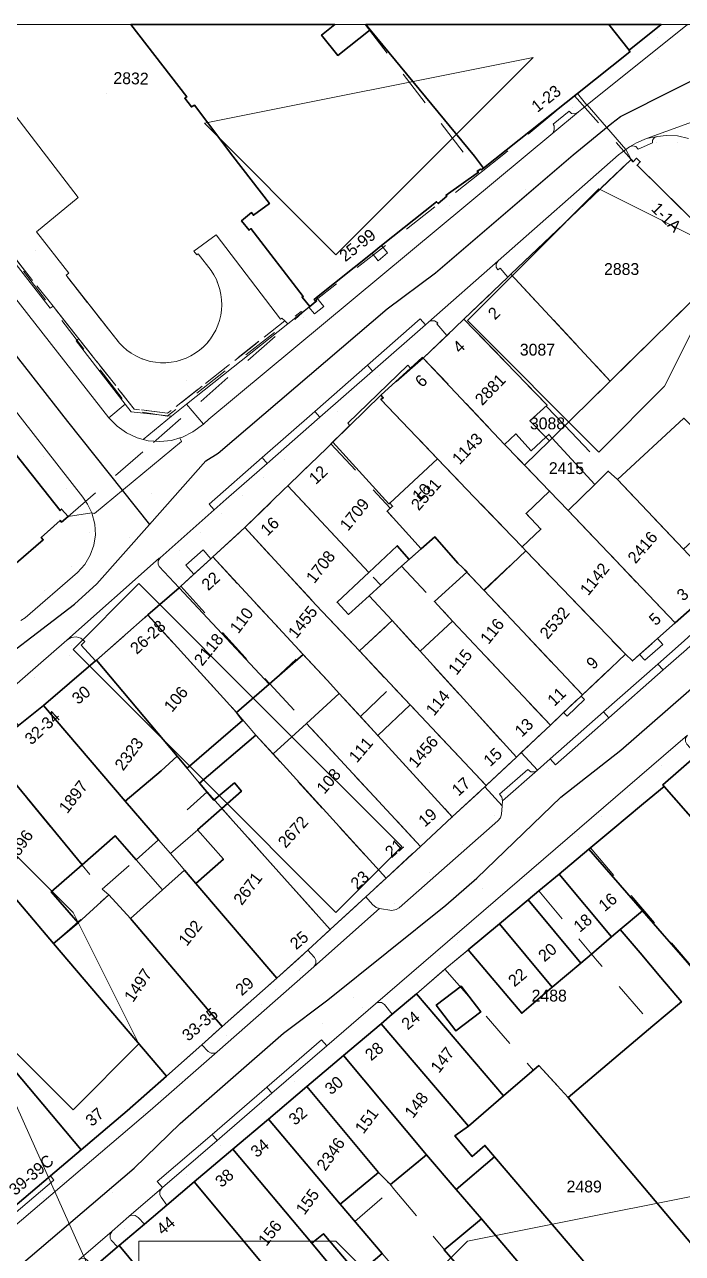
# Model space of a CAD drawing. Header units: metres. Extents: x 0 to 105485, y 0 to 425721.
# Drawn here: x 105128.8 to 105178.9, y 425616.6 to 425710 of the extents above; entities that cross this region are included whole.
import ezdxf
from ezdxf.enums import TextEntityAlignment as Align

# ---------------------------------------------------------------- set-up
doc = ezdxf.new("R2010")
doc.units = ezdxf.units.M
doc.header["$MEASUREMENT"] = 0
doc.linetypes.add('IE-TERREINAFSCHEIDING_KUNSTMATIG-SO', pattern=[11, 4, -1, 4, -2])
doc.linetypes.add('KG-PERCEEL-SO', pattern=[19, 5.5, -4, 5.5, -4])
for name, color, linetype, lineweight in [('B-XX-GR-BOOM-G', 90, 'Continuous', 13), ('B-XX-GR-STRUIK-G', 90, 'Continuous', 13), ('B-XX-IE-MEUBILAIR-G', 7, 'Continuous', 18), ('B-XX-IE-TERREINAFSCHEIDING_KUNSTMATIG_HEKWERK-G', 20, 'IE-TERREINAFSCHEIDING_KUNSTMATIG-SO', 18), ('B-XX-IE-TERREINAFSCHEIDING_KUNSTMATIG_MUUR-G', 90, 'IE-TERREINAFSCHEIDING_KUNSTMATIG-SO', 18), ('B-XX-KG-GRENS_PERCEEL-G', 150, 'KG-PERCEEL-SO', 18), ('B-XX-KG-GRENS_PERCEEL-T', 150, 'KG-PERCEEL-SO', 18), ('B-XX-OG-BEBOUWING-G', 7, 'Continuous', 35), ('B-XX-OG-BEBOUWING_HUISNUMMER-T', 7, 'Continuous', 18), ('B-XX-OG-GRENS-G', 7, 'Continuous', 18), ('B-XX-OG-TERREIN_ERF-G', 7, 'Continuous', 18), ('B-XX-VH-GESLOTENVERHARDING_BETON-G', 10, 'Continuous', 18), ('B-XX-VH-OPENVERHARDING-G', 90, 'Continuous', 18), ('B-XX-VW-MARKERING-G', 7, 'Continuous', 18)]:
    doc.layers.add(name, color=color, linetype=linetype, lineweight=lineweight)
doc.layers.add('GIS-WEGVAKKEN', color=2, linetype='Continuous')

msp = doc.modelspace()

# ---------------------------------------------------------------- linework, layer by layer
at = {"layer": 'B-XX-GR-BOOM-G', "color": 0, "true_color": 0x604a38}
for points in [[(105129.633, 425692.798, 3.453), (105129.633, 425692.798, 6.253)], [(105141.168, 425682.92, 3.609), (105141.168, 425682.92, 6.409)]]:
    msp.add_polyline3d(points, dxfattribs=at)
at = {"layer": 'B-XX-GR-STRUIK-G', "ltscale": 0.5}
for points in [[(105155.976, 425693.197), (105155.249, 425692.617), (105155.705, 425692.046), (105156.424, 425692.636)], [(105151.031, 425689.25), (105150.847, 425689.103), (105150.966, 425688.954), (105150.513, 425688.575), (105150.449, 425688.524), (105150.865, 425687.998), (105151.576, 425688.567)], [(105158.173, 425683.878), (105157.958, 425684.113), (105153.391, 425679.703), (105153.565, 425679.524), (105155.923, 425681.814)], [(105176.962, 425663.316), (105175.602, 425662.109), (105175.983, 425661.679), (105177.356, 425662.872)], [(105171.148, 425658.949), (105169.821, 425657.697), (105170.092, 425657.41), (105171.402, 425658.68)], [(105130.792, 425622.483), (105126.697, 425619.018), (105126.981, 425618.696), (105131.029, 425622.154)]]:
    msp.add_lwpolyline(points, close=True, dxfattribs=at)
at = {"layer": 'B-XX-IE-MEUBILAIR-G', "color": 0, "true_color": 0x604a38}
for points in [[(105176.923, 425709.034, 2.921), (105176.923, 425709.034, 4.421)], [(105177.042, 425707.413, 2.947), (105177.042, 425707.413, 4.447)], [(105135.052, 425704.726, 3.275), (105135.052, 425704.726, 4.775)], [(105170.529, 425703.673, 3.072), (105170.529, 425703.673, 4.572)], [(105168.104, 425701.008, 3.121), (105168.104, 425701.008, 4.621)], [(105176.847, 425701.009, 3.092), (105176.847, 425701.009, 6.092)], [(105178.494, 425701.05, 3.061), (105178.494, 425701.05, 6.061)], [(105172.053, 425698.415, 3.149), (105172.053, 425698.415, 4.649)], [(105166.903, 425697.474, 3.175), (105166.903, 425697.474, 4.675)], [(105161.159, 425696.214, 3.193), (105161.159, 425696.214, 4.693)], [(105170.524, 425695.937, 3.169), (105170.524, 425695.937, 4.669)], [(105154.772, 425689.933, 3.25), (105154.772, 425689.933, 4.75)], [(105130.107, 425689.24, 3.359), (105130.107, 425689.24, 4.859)], [(105150.007, 425687.701, 3.317), (105150.007, 425687.701, 4.817)], [(105158.472, 425686.471, 3.274), (105158.472, 425686.471, 4.774)], [(105158.052, 425685.285, 3.277), (105158.052, 425685.285, 6.277)], [(105155.812, 425683.328, 3.286), (105155.812, 425683.328, 6.286)], [(105152.646, 425680.566, 3.401), (105152.646, 425680.566, 6.401)], [(105142.839, 425680.006, 3.42), (105142.839, 425680.006, 4.92)], [(105130.245, 425677.149, 3.475), (105130.245, 425677.149, 6.475)], [(105148.569, 425676.96, 3.429), (105148.569, 425676.96, 6.429)], [(105146.967, 425675.555, 3.436), (105146.967, 425675.555, 6.436)], [(105132.013, 425674.714, 3.538), (105132.013, 425674.714, 6.538)], [(105138.459, 425674.323, 3.537), (105138.459, 425674.323, 5.037)], [(105144.16, 425673.906, 3.47), (105144.16, 425673.906, 4.97)], [(105145.391, 425674.202, 3.464), (105145.391, 425674.202, 6.464)], [(105132.802, 425672.79, 3.543), (105132.802, 425672.79, 5.043)], [(105143.797, 425672.797, 3.489), (105143.797, 425672.797, 6.489)], [(105133.78, 425671.392, 3.538), (105133.78, 425671.392, 6.538)], [(105136.794, 425670.987, 3.55), (105136.794, 425670.987, 5.05)], [(105142.188, 425671.387, 3.516), (105142.188, 425671.387, 6.516)], [(105140.585, 425669.995, 3.521), (105140.585, 425669.995, 6.521)], [(105132.406, 425668.767, 3.56), (105132.406, 425668.767, 6.56)], [(105131.611, 425667.293, 3.569), (105131.611, 425667.293, 5.069)], [(105130.357, 425666.982, 3.58), (105130.357, 425666.982, 6.58)], [(105137.907, 425664.966, 3.63), (105137.907, 425664.966, 5.13)], [(105132.417, 425662.787, 3.622), (105132.417, 425662.787, 6.622)], [(105132.213, 425662.058, 3.627), (105132.213, 425662.058, 5.127)], [(105175.68, 425660.812, 3.5), (105175.68, 425660.812, 6.5)], [(105129.567, 425660.348, 3.614), (105129.567, 425660.348, 6.614)], [(105171.411, 425656.474, 3.551), (105171.411, 425656.474, 5.051)], [(105168.685, 425653.473, 3.531), (105168.685, 425653.473, 6.531)], [(105175.841, 425653.082, 3.435), (105175.841, 425653.082, 4.935)], [(105177.242, 425653.691, 3.435), (105177.242, 425653.691, 6.435)], [(105174.816, 425651.612, 3.461), (105174.816, 425651.612, 6.461)], [(105164.592, 425649.86, 3.577), (105164.592, 425649.86, 6.577)], [(105172.723, 425649.813, 3.433), (105172.723, 425649.813, 6.433)], [(105162.127, 425647.693, 3.567), (105162.127, 425647.693, 6.567)], [(105170.976, 425648.278, 3.454), (105170.976, 425648.278, 6.454)], [(105161.208, 425646.278, 3.539), (105161.208, 425646.278, 5.039)], [(105159.639, 425645.517, 3.548), (105159.639, 425645.517, 6.548)], [(105163.648, 425644.303, 3.49), (105163.648, 425644.303, 4.99)], [(105156.942, 425643.159, 3.519), (105156.942, 425643.159, 6.519)], [(105161.767, 425640.376, 3.482), (105161.767, 425640.376, 6.482)], [(105160.373, 425639.193, 3.425), (105160.373, 425639.193, 6.425)], [(105149.757, 425638.055, 3.434), (105149.757, 425638.055, 6.434)], [(105147.884, 425636.635, 3.476), (105147.884, 425636.635, 4.976)], [(105146.814, 425635.49, 3.38), (105146.814, 425635.49, 6.38)], [(105147.709, 425635.636, 3.395), (105147.709, 425635.636, 4.895)], [(105153.798, 425636.032, 3.384), (105153.798, 425636.032, 6.384)], [(105154.493, 425635.277, 3.406), (105154.493, 425635.277, 6.406)], [(105151.504, 425634.057, 3.358), (105151.504, 425634.057, 6.358)], [(105144.179, 425633.132, 3.364), (105144.179, 425633.132, 6.364)], [(105151.231, 425631.879, 3.384), (105151.231, 425631.879, 4.884)], [(105140.634, 425629.616, 3.327), (105140.634, 425629.616, 6.327)], [(105149.337, 425629.612, 3.314), (105149.337, 425629.612, 6.314)], [(105139.214, 425628.44, 3.312), (105139.214, 425628.44, 6.312)], [(105137.83, 425627.177, 3.297), (105137.83, 425627.177, 6.297)], [(105138.371, 425627.434, 3.301), (105138.371, 425627.434, 4.801)], [(105146.87, 425627.502, 3.305), (105146.87, 425627.502, 6.305)], [(105136.24, 425625.815, 3.306), (105136.24, 425625.815, 6.306)], [(105134.856, 425624.663, 3.302), (105134.856, 425624.663, 6.302)], [(105143.683, 425624.795, 3.291), (105143.683, 425624.795, 6.291)], [(105133.291, 425623.296, 3.3), (105133.291, 425623.296, 6.3)], [(105141.165, 425622.611, 3.268), (105141.165, 425622.611, 6.268)], [(105131.695, 425621.94, 3.306), (105131.695, 425621.94, 6.306)], [(105140.042, 425622.206, 3.31), (105140.042, 425622.206, 4.81)], [(105130.223, 425620.719, 3.339), (105130.223, 425620.719, 6.339)], [(105135.479, 425621.185, 3.274), (105135.479, 425621.185, 4.774)], [(105136.444, 425618.506, 3.271), (105136.444, 425618.506, 6.271)], [(105135.76, 425617.165, 3.348), (105135.76, 425617.165, 4.848)]]:
    msp.add_polyline3d(points, dxfattribs=at)
at = {"layer": 'B-XX-IE-TERREINAFSCHEIDING_KUNSTMATIG_HEKWERK-G', "ltscale": 0.5, "flags": 128}
for points in [[(105130.979, 425688.581), (105121.947, 425700), (105118.194, 425705.026)], [(105132.934, 425686.109), (105130.979, 425688.581)], [(105148.607, 425687.466), (105139.692, 425680.445), (105137.159, 425680.768), (105132.934, 425686.109)]]:
    msp.add_lwpolyline(points, dxfattribs=at)
at = {"layer": 'B-XX-IE-TERREINAFSCHEIDING_KUNSTMATIG_HEKWERK-G', "color": 0, "ltscale": 0.5, "true_color": 0x8c7868}
for points in [[(105130.979, 425688.581, 3.375), (105129.173, 425690.865, 3.292), (105127.366, 425693.149, 3.354), (105125.56, 425695.432, 3.371), (105123.753, 425697.716, 3.315), (105121.947, 425700, 3.276), (105120.696, 425701.675, 3.271), (105119.445, 425703.351, 3.311), (105118.194, 425705.026, 3.25)], [(105132.934, 425686.109, 3.451), (105131.957, 425687.345, 3.431), (105130.979, 425688.581, 3.375)], [(105148.607, 425687.466, 3.387), (105146.378, 425685.711, 3.398), (105144.149, 425683.955, 3.444), (105141.921, 425682.2, 3.537), (105139.692, 425680.445, 3.546), (105137.159, 425680.768, 3.541), (105135.751, 425682.548, 3.514), (105134.342, 425684.329, 3.485), (105132.934, 425686.109, 3.451)]]:
    msp.add_polyline3d(points, dxfattribs=at)
at = {"layer": 'B-XX-IE-TERREINAFSCHEIDING_KUNSTMATIG_MUUR-G', "ltscale": 0.5, "flags": 128}
msp.add_lwpolyline([(105142.009, 425692.57), (105143.005, 425691.297), (105143.218, 425690.963), (105143.401, 425690.611), (105143.551, 425690.244), (105143.668, 425689.865), (105143.751, 425689.477), (105143.8, 425689.083), (105143.813, 425688.687), (105143.79, 425688.291), (105143.733, 425687.899), (105143.641, 425687.513), (105143.514, 425687.137), (105143.355, 425686.774), (105143.165, 425686.426), (105142.944, 425686.097), (105142.694, 425685.789), (105142.419, 425685.504), (105142.119, 425685.244), (105141.797, 425685.013), (105141.456, 425684.811), (105141.098, 425684.64), (105140.726, 425684.502), (105140.344, 425684.397), (105139.953, 425684.327), (105139.558, 425684.292), (105139.162, 425684.292), (105138.767, 425684.327), (105138.377, 425684.397), (105137.994, 425684.502), (105137.622, 425684.64), (105137.265, 425684.811), (105136.923, 425685.013), (105136.602, 425685.245), (105136.302, 425685.504), (105136.026, 425685.789), (105131.968, 425690.937)], dxfattribs=at)
at = {"layer": 'B-XX-IE-TERREINAFSCHEIDING_KUNSTMATIG_MUUR-G', "color": 0, "ltscale": 0.5, "true_color": 0x8c7868}
msp.add_polyline3d([(105142.009, 425692.57, 3.32), (105143.005, 425691.297, 3.568), (105143.218, 425690.963, 3.569), (105143.401, 425690.611, 3.569), (105143.551, 425690.244, 3.569), (105143.668, 425689.865, 3.568), (105143.751, 425689.477, 3.569), (105143.8, 425689.083, 3.569), (105143.813, 425688.687, 3.584), (105143.79, 425688.291, 3.567), (105143.733, 425687.899, 3.56), (105143.641, 425687.513, 3.562), (105143.514, 425687.137, 3.555), (105143.355, 425686.774, 3.531), (105143.165, 425686.426, 3.564), (105142.944, 425686.097, 3.535), (105142.694, 425685.789, 3.562), (105142.419, 425685.504, 3.558), (105142.119, 425685.244, 3.569), (105141.797, 425685.013, 3.58), (105141.456, 425684.811, 3.615), (105141.098, 425684.64, 3.621), (105140.726, 425684.502, 3.566), (105140.344, 425684.397, 3.6), (105139.953, 425684.327, 3.633), (105139.558, 425684.292, 3.611), (105139.162, 425684.292, 3.598), (105138.767, 425684.327, 3.574), (105138.377, 425684.397, 3.56), (105137.994, 425684.502, 3.588), (105137.622, 425684.64, 3.588), (105137.265, 425684.811, 3.599), (105136.923, 425685.013, 3.537), (105136.602, 425685.245, 3.546), (105136.302, 425685.504, 3.502), (105136.026, 425685.789, 3.502), (105134.673, 425687.505, 3.501), (105133.321, 425689.221, 3.539), (105131.968, 425690.937, 3.471)], dxfattribs=at)
at = {"layer": 'B-XX-KG-GRENS_PERCEEL-G', "ltscale": 0.5, "flags": 128}
for points in [[(105114.158, 425710), (105136.951, 425680.656), (105139.665, 425680.227), (105149.853, 425688.187), (105149.941, 425688.078)], [(105154.718, 425710), (105163.43, 425698.668)], [(105173.257, 425710), (105174.804, 425708.044)], [(105174.804, 425708.044), (105177.239, 425710)], [(105170.649, 425704.574), (105174.864, 425707.926), (105174.804, 425708.044)], [(105163.43, 425698.668), (105165.271, 425700.158), (105170.649, 425704.574)], [(105170.649, 425704.574), (105174.956, 425699.748)], [(105174.956, 425699.748), (105175.105, 425699.57), (105175.373, 425699.838), (105175.641, 425699.571), (105175.403, 425699.302), (105182.206, 425692.612), (105182.444, 425692.791), (105182.683, 425692.553), (105182.461, 425692.328), (105182.707, 425692.085)], [(105165.812, 425691.021), (105174.956, 425699.748)], [(105150.513, 425688.575), (105151.047, 425689), (105150.985, 425689.079), (105160.192, 425696.267), (105160.253, 425696.188), (105163.43, 425698.668)], [(105182.707, 425692.085), (105173.362, 425682.902)], [(105162.238, 425687.611), (105165.812, 425691.021)], [(105165.812, 425691.021), (105173.362, 425682.902)], [(105149.941, 425688.078), (105150.513, 425688.575)], [(105138.627, 425678.239), (105149.941, 425688.078)], [(105159.135, 425684.649), (105162.238, 425687.611)], [(105168.561, 425681.062), (105162.238, 425687.611)], [(105159.135, 425684.649), (105155.923, 425681.814)], [(105159.135, 425684.649), (105166.523, 425676.826), (105166.843, 425676.496)], [(105132.14, 425672.598), (105131.632, 425673.163), (105131.513, 425673.044), (105124.229, 425682.265), (105124.408, 425682.444), (105124.246, 425682.614)], [(105173.362, 425682.902), (105169.91, 425679.51)], [(105152.12, 425678.134), (105155.923, 425681.814)], [(105155.923, 425681.814), (105156.102, 425681.635), (105155.924, 425681.486), (105160.221, 425676.995)], [(105168.733, 425678.353), (105167.258, 425679.864), (105168.48, 425680.987)], [(105168.48, 425680.987), (105168.495, 425681.001), (105168.561, 425681.062)], [(105168.48, 425680.987), (105169.91, 425679.51)], [(105169.91, 425679.51), (105168.733, 425678.353)], [(105169.91, 425679.51), (105173.21, 425676.035)], [(105168.733, 425678.353), (105166.843, 425676.496)], [(105132.14, 425672.598), (105138.627, 425678.239)], [(105148.84, 425674.936), (105152.12, 425678.134)], [(105152.12, 425678.134), (105156.634, 425673.229), (105156.385, 425672.997), (105158.981, 425670.14)], [(105160.221, 425676.995), (105166.659, 425670.284)], [(105166.843, 425676.496), (105168.746, 425674.529)], [(105170.176, 425673.051), (105173.21, 425676.035)], [(105173.21, 425676.035), (105173.925, 425675.411), (105178.939, 425670.117)], [(105145.561, 425671.753), (105148.018, 425674.135), (105148.84, 425674.936)], [(105148.84, 425674.936), (105155.91, 425667.373)], [(105168.746, 425674.529), (105166.96, 425672.834), (105168.092, 425671.644), (105166.659, 425670.284)], [(105168.746, 425674.529), (105170.176, 425673.051)], [(105170.176, 425673.051), (105178.301, 425664.504)], [(105122.473, 425664.241), (105126.161, 425667.435), (105126.251, 425667.316), (105126.816, 425667.793), (105126.667, 425667.972), (105128.035, 425669.195), (105128.184, 425669.047), (105130.236, 425670.837), (105130.087, 425671.016), (105131.515, 425672.299), (105131.634, 425672.18), (105132.14, 425672.598)], [(105143.128, 425669.53), (105145.561, 425671.753)], [(105145.561, 425671.753), (105151.006, 425665.869), (105154.279, 425662.377)], [(105158.981, 425670.14), (105160.014, 425671.051), (105161.783, 425669.045), (105163.753, 425666.993)], [(105157.495, 425668.829), (105158.981, 425670.14)], [(105163.753, 425666.993), (105166.932, 425669.999)], [(105166.659, 425670.284), (105166.932, 425669.999)], [(105166.932, 425669.999), (105174.514, 425662.127)], [(105140.698, 425667.309), (105143.128, 425669.53)], [(105143.128, 425669.53), (105149.929, 425662.191)], [(105155.91, 425667.373), (105157.495, 425668.829)], [(105157.495, 425668.829), (105161.374, 425664.636), (105168.81, 425656.742)], [(105138.2, 425665.11), (105140.341, 425666.983), (105140.698, 425667.309)], [(105140.698, 425667.309), (105145.592, 425661.868), (105147.464, 425659.89)], [(105155.026, 425666.561), (105155.91, 425667.373)], [(105178.301, 425664.504), (105181.52, 425667.359)], [(105155.026, 425666.561), (105156.765, 425664.682)], [(105163.753, 425666.993), (105171.243, 425659.039)], [(105134.286, 425661.686), (105138.2, 425665.11)], [(105138.2, 425665.11), (105144.944, 425657.697)], [(105154.279, 425662.377), (105156.765, 425664.682)], [(105156.765, 425664.682), (105166.231, 425654.309)], [(105174.514, 425662.127), (105175.051, 425661.621), (105178.301, 425664.504)], [(105130.257, 425658.233), (105134.286, 425661.686)], [(105134.286, 425661.686), (105140.452, 425654.323), (105142.123, 425652.331)], [(105147.464, 425659.89), (105149.929, 425662.191)], [(105149.929, 425662.191), (105154.36, 425657.399)], [(105154.279, 425662.377), (105156.777, 425659.718)], [(105171.243, 425659.039), (105174.514, 425662.127)], [(105144.944, 425657.697), (105147.464, 425659.89)], [(105147.464, 425659.89), (105158.923, 425647.521)], [(105154.36, 425657.399), (105156.777, 425659.718)], [(105156.777, 425659.718), (105163.934, 425652.141)], [(105168.81, 425656.742), (105171.243, 425659.039)], [(105125.997, 425654.831), (105130.257, 425658.233)], [(105130.257, 425658.233), (105139.008, 425648.025)], [(105144.944, 425657.697), (105146.406, 425655.972)], [(105154.36, 425657.399), (105161.348, 425649.757)], [(105142.123, 425652.331), (105146.406, 425655.972)], [(105146.406, 425655.972), (105156.307, 425645.109)], [(105166.231, 425654.309), (105168.81, 425656.742)], [(105181.047, 425655.428), (105177.354, 425652.198), (105177.447, 425652.063)], [(105125.997, 425654.831), (105134.709, 425644.264)], [(105163.934, 425652.141), (105163.987, 425652.19), (105166.231, 425654.309)], [(105142.123, 425652.331), (105142.695, 425651.658)], [(105161.348, 425649.757), (105163.934, 425652.141)], [(105121.547, 425651.279), (105131.025, 425640.134)], [(105139.913, 425646.977), (105142.049, 425648.85), (105140.995, 425650.113), (105142.695, 425651.658)], [(105142.695, 425651.658), (105152.066, 425641.2)], [(105171.855, 425647.403), (105177.447, 425652.063)], [(105177.447, 425652.063), (105186.432, 425641.851)], [(105158.923, 425647.521), (105161.348, 425649.757)], [(105134.709, 425644.264), (105139.008, 425648.025)], [(105139.008, 425648.025), (105139.913, 425646.977)], [(105156.307, 425645.109), (105158.923, 425647.521)], [(105139.913, 425646.977), (105147.998, 425637.508)], [(105167.937, 425644.137), (105171.855, 425647.403)], [(105171.855, 425647.403), (105182.319, 425635.176), (105184.363, 425632.811), (105194.102, 425621.624)], [(105152.066, 425641.2), (105156.307, 425645.109)], [(105131.025, 425640.134), (105135.228, 425643.829)], [(105134.709, 425644.264), (105135.228, 425643.829)], [(105135.228, 425643.829), (105136.869, 425642.045), (105143.844, 425633.823)], [(105160.794, 425638.184), (105167.937, 425644.137)], [(105167.937, 425644.137), (105172.372, 425638.816), (105176.612, 425633.878), (105170.165, 425628.435)], [(105147.998, 425637.508), (105149.712, 425639.029), (105152.066, 425641.2)], [(105131.025, 425640.134), (105139.599, 425630.057)], [(105158.636, 425636.32), (105160.794, 425638.184)], [(105160.794, 425638.184), (105165.213, 425633.129), (105167.517, 425630.493)], [(105143.844, 425633.823), (105147.998, 425637.508)], [(105155.94, 425634.039), (105158.636, 425636.32)], [(105158.636, 425636.32), (105165.251, 425628.543)], [(105139.599, 425630.057), (105143.844, 425633.823)], [(105153.086, 425631.625), (105155.94, 425634.039)], [(105155.94, 425634.039), (105162.572, 425626.259)], [(105150.296, 425629.264), (105153.086, 425631.625)], [(105153.086, 425631.625), (105159.392, 425624.058)], [(105167.517, 425630.493), (105167.942, 425630.858), (105170.165, 425628.435)], [(105126.586, 425618.921), (105136.626, 425627.419), (105139.599, 425630.057)], [(105147.369, 425626.789), (105150.296, 425629.264)], [(105150.296, 425629.264), (105155.741, 425622.717), (105156.642, 425621.802)], [(105162.572, 425626.259), (105165.251, 425628.543)], [(105170.165, 425628.435), (105183.387, 425612.727)], [(105144.651, 425624.489), (105147.369, 425626.789)], [(105147.369, 425626.789), (105153.943, 425618.989)], [(105164.563, 425623.924), (105163.833, 425624.78), (105162.867, 425623.939), (105161.549, 425625.52), (105162.572, 425626.259)], [(105141.723, 425622.011), (105144.651, 425624.489)], [(105144.651, 425624.489), (105150.663, 425617.345), (105153.22, 425614.269)], [(105156.642, 425621.802), (105159.392, 425624.058)], [(105159.392, 425624.058), (105161.645, 425621.444)], [(105161.645, 425621.444), (105164.563, 425623.924)], [(105164.563, 425623.924), (105177.971, 425608.195)], [(105136.001, 425617.17), (105141.723, 425622.011)], [(105141.723, 425622.011), (105150.027, 425612.055)], [(105153.943, 425618.989), (105156.858, 425621.543)], [(105156.642, 425621.802), (105156.858, 425621.543)], [(105156.858, 425621.543), (105172.069, 425603.256)], [(105161.645, 425621.444), (105162.068, 425620.953)], [(105162.068, 425620.953), (105164.083, 425618.618)], [(105153.943, 425618.989), (105156.012, 425616.569)], [(105164.083, 425618.618), (105175.002, 425605.71)], [(105133.176, 425614.779), (105136.001, 425617.17)], [(105136.001, 425617.17), (105143.59, 425608.032)]]:
    msp.add_lwpolyline(points, dxfattribs=at)
at = {"layer": 'B-XX-OG-BEBOUWING-G', "ltscale": 0.5}
for points in [[(105136.907, 425710), (105141.145, 425704.517), (105140.997, 425704.397), (105141.507, 425703.746), (105141.744, 425703.867), (105144.645, 425700), (105147.439, 425696.394), (105146.219, 425695.499), (105146.07, 425695.707), (105145.326, 425695.08), (105145.893, 425694.366), (105146.012, 425694.486), (105150.012, 425689.339), (105149.923, 425689.28), (105150.513, 425688.575), (105150.966, 425688.954), (105150.847, 425689.103), (105151.031, 425689.25), (105155.249, 425692.617), (105155.976, 425693.197), (105160.157, 425696.535), (105160.277, 425696.387), (105160.931, 425696.954), (105160.871, 425697.043), (105163.341, 425698.775), (105163.251, 425698.864), (105163.489, 425699.014), (105163.549, 425698.954), (105163.715, 425699.086), (105163.028, 425700), (105155.095, 425709.609), (105152.639, 425707.659), (105151.409, 425709.198), (105152.407, 425710)], [(105154.775, 425710), (105155.095, 425709.609), (105163.028, 425700), (105163.715, 425699.086), (105170.884, 425704.77), (105174.864, 425707.926), (105174.804, 425708.044), (105173.251, 425710)], [(105173.251, 425710), (105174.804, 425708.044), (105177.239, 425710)], [(105170.342, 425695.344), (105165.812, 425691.021), (105173.362, 425682.902), (105182.707, 425692.085), (105182.461, 425692.328), (105182.683, 425692.553), (105182.444, 425692.791), (105182.206, 425692.612), (105175.403, 425699.302), (105175.641, 425699.571), (105175.373, 425699.838), (105175.105, 425699.57), (105174.956, 425699.748)], [(105182.707, 425692.085), (105173.362, 425682.902), (105168.95, 425678.566), (105172.187, 425675.028), (105173.21, 425676.035), (105173.925, 425675.411), (105178.951, 425680.066), (105183.039, 425676.022), (105187.471, 425679.962), (105191.458, 425683.645), (105186.145, 425688.836), (105186.055, 425688.776)], [(105165.812, 425691.021), (105165.571, 425690.791), (105162.239, 425687.61), (105168.561, 425681.062), (105167.258, 425679.864), (105168.467, 425678.625), (105168.701, 425678.839), (105168.95, 425678.566), (105173.362, 425682.902)], [(105162.239, 425687.61), (105160.942, 425686.373), (105159.135, 425684.649), (105165.313, 425678.077), (105166.184, 425678.878), (105167.351, 425677.603), (105168.467, 425678.625), (105167.258, 425679.864), (105168.561, 425681.062)], [(105160.221, 425676.995), (105163.015, 425674.081), (105166.657, 425670.282), (105168.092, 425671.644), (105166.96, 425672.833), (105168.745, 425674.529), (105166.377, 425676.977), (105165.313, 425678.077), (105159.135, 425684.649), (105159.046, 425684.678), (105158.173, 425683.878), (105155.923, 425681.814), (105156.102, 425681.635), (105155.924, 425681.486)], [(105124.246, 425682.614), (105118.25, 425677.876), (105122.579, 425672.194), (105118.593, 425669.119), (105122.473, 425664.241), (105123.263, 425664.925), (105125.679, 425667.017), (105126.161, 425667.435), (105126.251, 425667.316), (105126.816, 425667.793), (105126.667, 425667.972), (105128.035, 425669.195), (105128.184, 425669.047), (105130.236, 425670.837), (105130.087, 425671.016), (105131.515, 425672.299), (105131.634, 425672.18), (105132.14, 425672.598), (105131.632, 425673.163), (105131.513, 425673.044), (105124.229, 425682.265), (105124.408, 425682.444)], [(105152.266, 425678.263), (105151.795, 425677.805), (105149.854, 425675.921), (105148.84, 425674.936), (105155, 425668.347), (105157.164, 425670.378), (105158.077, 425669.343), (105158.981, 425670.14), (105156.385, 425672.997), (105156.802, 425673.385), (105156.588, 425673.615), (105156.533, 425673.564)], [(105163.015, 425674.081), (105160.221, 425676.995), (105156.588, 425673.615), (105156.802, 425673.385), (105156.385, 425672.997), (105158.981, 425670.14), (105160.016, 425671.047), (105161.783, 425669.045), (105162.47, 425668.391), (105162.45, 425668.374), (105163.753, 425666.993), (105163.782, 425666.962), (105166.932, 425669.999), (105166.657, 425670.282)], [(105173.925, 425675.411), (105173.21, 425676.035), (105172.187, 425675.028), (105170.176, 425673.05), (105178.301, 425664.504), (105181.52, 425667.359), (105178.939, 425670.117)], [(105155, 425668.347), (105148.84, 425674.936), (105148.566, 425674.671), (105146.608, 425672.769), (105145.561, 425671.753), (105151.006, 425665.869), (105154.279, 425662.377), (105156.765, 425664.682), (105155.026, 425666.561), (105153.45, 425665.158), (105152.585, 425666.08), (105154.639, 425668.008)], [(105166.932, 425669.999), (105174.514, 425662.127), (105175.051, 425661.621), (105175.602, 425662.109), (105176.962, 425663.316), (105178.301, 425664.504), (105170.176, 425673.05), (105168.745, 425674.529), (105166.96, 425672.833), (105168.092, 425671.644), (105166.657, 425670.282)], [(105145.561, 425671.753), (105143.123, 425669.525), (105150, 425662.114), (105151.846, 425660.121), (105152.753, 425659.143), (105155.679, 425655.947), (105158.148, 425658.276), (105154.279, 425662.377), (105151.006, 425665.869)], [(105166.932, 425669.999), (105163.782, 425666.962), (105171.243, 425659.039), (105171.58, 425659.357), (105172.87, 425660.575), (105174.514, 425662.127)], [(105142.972, 425669.387), (105141.695, 425668.22), (105140.698, 425667.309), (105140.565, 425667.187), (105147.408, 425659.849), (105150, 425662.114), (105143.123, 425669.525)], [(105163.782, 425666.962), (105163.753, 425666.993), (105162.45, 425668.374), (105159.987, 425666.135), (105161.374, 425664.636), (105168.809, 425656.743), (105169.821, 425657.697), (105171.148, 425658.949), (105171.243, 425659.039)], [(105140.565, 425667.187), (105138.198, 425665.113), (105144.944, 425657.696), (105147.408, 425659.849)], [(105138.198, 425665.113), (105134.286, 425661.686), (105140.414, 425654.371), (105141.173, 425653.465), (105145.392, 425657.102), (105144.944, 425657.696)], [(105158.906, 425662.368), (105156.765, 425664.682), (105154.279, 425662.377), (105158.148, 425658.276), (105163.934, 425652.141), (105166.231, 425654.309)], [(105161.374, 425664.636), (105158.906, 425662.368), (105166.231, 425654.309), (105166.594, 425654.651), (105168.809, 425656.743)], [(105130.257, 425658.233), (105136.466, 425650.951), (105139.214, 425653.275), (105140.414, 425654.371), (105134.286, 425661.686), (105134.219, 425661.628)], [(105158.923, 425647.521), (105161.348, 425649.757), (105155.679, 425655.947), (105152.753, 425659.143), (105150.266, 425656.872)], [(105130.257, 425658.233), (105128.34, 425656.702), (105125.997, 425654.831), (105133.192, 425646.123), (105135.696, 425648.328), (105137.301, 425646.504), (105139.003, 425648.006), (105136.466, 425650.951)], [(105163.832, 425652.047), (105163.934, 425652.141), (105158.148, 425658.276), (105155.679, 425655.947), (105161.348, 425649.757)], [(105150.266, 425656.872), (105147.72, 425654.548), (105156.307, 425645.109), (105158.923, 425647.521)], [(105147.72, 425654.548), (105146.406, 425655.972), (105142.123, 425652.331), (105143.202, 425651.037), (105144.774, 425652.341), (105145.311, 425651.711), (105143.82, 425650.403), (105152.067, 425641.199), (105154.766, 425643.688), (105156.307, 425645.109)], [(105186.581, 425649.058), (105181.047, 425655.428), (105179.949, 425654.467), (105177.354, 425652.198), (105177.462, 425652.075), (105186.432, 425641.851), (105190.039, 425644.948)], [(105125.997, 425654.831), (105123.389, 425652.749), (105121.547, 425651.279), (105131.025, 425640.134), (105132.878, 425641.711), (105130.848, 425644.06), (105133.192, 425646.123)], [(105131.025, 425640.134), (105121.547, 425651.279), (105121.332, 425651.108), (105114.969, 425646.028), (105115.028, 425645.939), (105119.951, 425640.094), (105133.122, 425624.455), (105136.626, 425627.419), (105139.599, 425630.057)], [(105189.028, 425638.896), (105188.747, 425639.22), (105186.432, 425641.851), (105177.462, 425652.075), (105177.176, 425651.837), (105175.754, 425650.652), (105173.553, 425648.818), (105172.189, 425647.681), (105171.741, 425647.308), (105175.818, 425642.625), (105177.325, 425640.894), (105178.921, 425639.061), (105180.537, 425637.205), (105194.102, 425621.624), (105198.924, 425625.606), (105199.839, 425626.418)], [(105150.372, 425639.637), (105152.067, 425641.199), (105143.82, 425650.403), (105141.973, 425648.784), (105143.941, 425646.539), (105141.841, 425644.698), (105147.998, 425637.508)], [(105173.465, 425640.632), (105174.128, 425641.194), (105175.818, 425642.625), (105171.741, 425647.308), (105169.475, 425645.419)], [(105143.844, 425633.823), (105147.998, 425637.508), (105141.841, 425644.698), (105140.973, 425645.711), (105139.308, 425644.224), (105136.869, 425642.045)], [(105171.123, 425638.648), (105171.937, 425639.338), (105173.465, 425640.632), (105169.475, 425645.419), (105167.937, 425644.137), (105167.117, 425643.453)], [(105136.869, 425642.045), (105135.228, 425643.829), (105132.878, 425641.711), (105131.025, 425640.134), (105139.599, 425630.057), (105142.285, 425632.44), (105143.844, 425633.823)], [(105167.117, 425643.453), (105164.928, 425641.628), (105168.948, 425636.806), (105171.123, 425638.648)], [(105175.818, 425642.625), (105174.128, 425641.194), (105175.632, 425639.419), (105177.202, 425637.564), (105178.773, 425635.71), (105176.611, 425633.878), (105170.165, 425628.435), (105183.387, 425612.727), (105190.339, 425618.518), (105194.102, 425621.624), (105180.537, 425637.205), (105178.921, 425639.061), (105177.325, 425640.894)], [(105164.928, 425641.628), (105162.553, 425639.65), (105166.627, 425634.84), (105168.948, 425636.806)], [(105119.951, 425640.094), (105113.291, 425634.439), (105126.585, 425618.923), (105126.697, 425619.018), (105130.792, 425622.483), (105133.122, 425624.455)], [(105158.636, 425636.32), (105156.788, 425634.757), (105155.94, 425634.039), (105162.572, 425626.259), (105165.251, 425628.543)], [(105160.132, 425635.437), (105161.619, 425633.493), (105163.511, 425634.941), (105162.024, 425636.885)], [(105155.94, 425634.039), (105153.086, 425631.625), (105159.392, 425624.058), (105161.645, 425621.444), (105164.563, 425623.924), (105163.833, 425624.78), (105162.867, 425623.939), (105161.549, 425625.52), (105162.572, 425626.259)], [(105153.086, 425631.625), (105150.296, 425629.265), (105155.741, 425622.717), (105156.642, 425621.802), (105159.392, 425624.058)], [(105170.165, 425628.435), (105167.942, 425630.858), (105165.251, 425628.543), (105162.572, 425626.259), (105161.549, 425625.52), (105162.867, 425623.939), (105163.833, 425624.78), (105164.563, 425623.924), (105177.971, 425608.195), (105179.735, 425609.671), (105181.785, 425611.386), (105183.387, 425612.727)], [(105150.296, 425629.265), (105147.369, 425626.788), (105152.813, 425620.311), (105155.741, 425622.717)], [(105147.369, 425626.788), (105144.651, 425624.489), (105150.663, 425617.345), (105151.551, 425618.067), (105154.167, 425614.992), (105156.012, 425616.569), (105152.813, 425620.311)], [(105150.663, 425617.345), (105144.651, 425624.489), (105141.723, 425622.011), (105150.027, 425612.055), (105150.248, 425611.79), (105153.22, 425614.269)], [(105164.563, 425623.924), (105161.645, 425621.444), (105163.572, 425619.207), (105175.002, 425605.71), (105177.971, 425608.195)], [(105150.027, 425612.055), (105141.723, 425622.011), (105139.639, 425620.248), (105137.935, 425618.806), (105136.001, 425617.17), (105143.59, 425608.032), (105144.247, 425607.241)], [(105163.572, 425619.207), (105160.73, 425616.852), (105161.865, 425615.521), (105172.069, 425603.256), (105175.002, 425605.71)], [(105136.001, 425617.17), (105135.89, 425617.076), (105134.076, 425615.542), (105133.19, 425614.792), (105138.378, 425608.578), (105140.784, 425605.71), (105143.59, 425608.032)]]:
    msp.add_lwpolyline(points, close=True, dxfattribs=at)
at = {"layer": 'B-XX-OG-GRENS-G'}
msp.add_polyline3d([(105327.5, 425182.5, 1.298), (105092.5, 425707.5, 2.772), (105087.5, 425702.5, 2.597), (105082.5, 425697.5, 2.5), (105072.5, 425692.5, 2.467), (105067.5, 425687.5, 2.423), (105062.5, 425682.5, 2.338), (105057.5, 425677.5, 2.328), (105047.5, 425672.5, 2.318), (105042.5, 425667.5, 2.29), (105037.5, 425662.5, 2.122), (105032.5, 425657.5, 2.213)], dxfattribs=at)
for points in [[(105167.5, 425707.5, 3.096), (105162.5, 425702.5, 3.248), (105157.5, 425697.5, 3.316), (105152.5, 425692.5, 3.417), (105142.5, 425702.5, 3.535)], [(105172.5, 425697.5, 3.208), (105182.5, 425692.5, 3.099), (105177.5, 425682.5, 3.326), (105172.5, 425677.5, 3.337), (105162.5, 425687.5, 3.302), (105167.5, 425692.5, 3.308)], [(105137.5, 425667.5, 3.601), (105147.5, 425657.5, 3.792), (105157.5, 425647.5, 3.601), (105152.5, 425642.5, 3.518), (105142.5, 425652.5, 3.908), (105132.5, 425662.5, 3.707)], [(105122.5, 425652.5, 3.727), (105132.5, 425642.5, 4.152), (105137.5, 425632.5, 3.457), (105132.5, 425627.5, 3.348), (105122.5, 425637.5, 3.494), (105117.5, 425647.5, 3.769)], [(105187.5, 425622.5, 2.734), (105177.5, 425612.5, 2.759), (105172.5, 425607.5, 2.737), (105167.5, 425602.5, 2.79), (105162.5, 425597.5, 2.767), (105152.5, 425592.5, 3.039), (105142.5, 425602.5, 3.034), (105137.5, 425607.5, 3.425), (105137.5, 425617.5, 3.401), (105152.5, 425617.5, 2.727), (105157.5, 425612.5, 3.083), (105162.5, 425617.5, 2.919)]]:
    msp.add_polyline3d(points, close=True, dxfattribs=at)
at = {"layer": 'B-XX-OG-TERREIN_ERF-G', "ltscale": 0.5}
for points in [[(105126.621, 425704.986), (105132.895, 425696.848), (105129.733, 425694.238), (105132.184, 425691.104), (105131.968, 425690.937), (105136.026, 425685.789), (105136.302, 425685.504), (105136.602, 425685.245), (105136.923, 425685.013), (105137.265, 425684.811), (105137.622, 425684.64), (105137.994, 425684.502), (105138.377, 425684.397), (105138.767, 425684.327), (105139.162, 425684.292), (105139.558, 425684.292), (105139.953, 425684.327), (105140.344, 425684.397), (105140.726, 425684.502), (105141.098, 425684.64), (105141.456, 425684.811), (105141.797, 425685.013), (105142.119, 425685.244), (105142.419, 425685.504), (105142.694, 425685.789), (105142.944, 425686.097), (105143.165, 425686.426), (105143.355, 425686.774), (105143.514, 425687.137), (105143.641, 425687.513), (105143.733, 425687.899), (105143.79, 425688.291), (105143.813, 425688.687), (105143.8, 425689.083), (105143.751, 425689.477), (105143.668, 425689.865), (105143.551, 425690.244), (105143.401, 425690.611), (105143.218, 425690.963), (105143.005, 425691.297), (105142.009, 425692.57), (105141.925, 425692.506), (105141.698, 425692.782), (105143.398, 425694.018), (105148.293, 425687.606), (105148.393, 425687.685), (105148.607, 425687.466), (105148.828, 425687.24), (105150.449, 425688.524), (105150.513, 425688.575), (105149.923, 425689.28), (105150.012, 425689.339), (105146.012, 425694.486), (105145.893, 425694.366), (105145.326, 425695.08), (105146.07, 425695.707), (105146.219, 425695.499), (105147.439, 425696.394), (105144.645, 425700), (105141.744, 425703.867), (105141.507, 425703.746), (105140.997, 425704.397), (105141.145, 425704.517), (105136.907, 425710), (105118.729, 425710)], [(105121.735, 425700), (105130.772, 425688.442), (105130.979, 425688.581), (105132.934, 425686.109), (105132.742, 425685.944), (105136.471, 425681.139), (105136.921, 425680.559), (105139.99, 425680.237), (105141.143, 425681.151), (105148.828, 425687.24), (105148.607, 425687.466), (105148.393, 425687.685), (105148.293, 425687.606), (105143.398, 425694.018), (105141.698, 425692.782), (105141.925, 425692.506), (105142.009, 425692.57), (105143.005, 425691.297), (105143.218, 425690.963), (105143.401, 425690.611), (105143.551, 425690.244), (105143.668, 425689.865), (105143.751, 425689.477), (105143.8, 425689.083), (105143.813, 425688.687), (105143.79, 425688.291), (105143.733, 425687.899), (105143.641, 425687.513), (105143.514, 425687.137), (105143.355, 425686.774), (105143.165, 425686.426), (105142.944, 425686.097), (105142.694, 425685.789), (105142.419, 425685.504), (105142.119, 425685.244), (105141.797, 425685.013), (105141.456, 425684.811), (105141.098, 425684.64), (105140.726, 425684.502), (105140.344, 425684.397), (105139.953, 425684.327), (105139.558, 425684.292), (105139.162, 425684.292), (105138.767, 425684.327), (105138.377, 425684.397), (105137.994, 425684.502), (105137.622, 425684.64), (105137.265, 425684.811), (105136.923, 425685.013), (105136.602, 425685.245), (105136.302, 425685.504), (105136.026, 425685.789), (105131.968, 425690.937), (105132.184, 425691.104), (105129.733, 425694.238), (105132.895, 425696.848), (105126.621, 425704.986)]]:
    msp.add_lwpolyline(points, dxfattribs=at)
for points in [[(105155.095, 425709.609), (105154.775, 425710), (105152.407, 425710), (105151.409, 425709.198), (105152.639, 425707.659)], [(105155.924, 425681.486), (105156.102, 425681.635), (105155.923, 425681.814), (105153.565, 425679.524), (105152.266, 425678.263), (105156.533, 425673.564), (105156.588, 425673.615), (105160.221, 425676.995)], [(105178.951, 425680.066), (105173.925, 425675.411), (105178.939, 425670.117), (105181.11, 425672.117), (105180.065, 425673.247), (105183.039, 425676.022)], [(105170.176, 425673.05), (105172.187, 425675.028), (105168.95, 425678.566), (105168.701, 425678.839), (105168.467, 425678.625), (105167.351, 425677.603), (105166.184, 425678.878), (105165.313, 425678.077), (105166.377, 425676.977), (105168.745, 425674.529)], [(105162.45, 425668.374), (105162.47, 425668.391), (105161.783, 425669.045), (105160.016, 425671.047), (105158.981, 425670.14), (105158.077, 425669.343), (105157.164, 425670.378), (105155, 425668.347), (105154.639, 425668.008), (105152.585, 425666.08), (105153.45, 425665.158), (105155.026, 425666.561), (105156.765, 425664.682), (105158.906, 425662.368), (105161.374, 425664.636), (105159.987, 425666.135)], [(105140.414, 425654.371), (105139.214, 425653.275), (105136.466, 425650.951), (105139.003, 425648.006), (105137.301, 425646.504), (105139.308, 425644.224), (105140.973, 425645.711), (105141.841, 425644.698), (105143.941, 425646.539), (105141.973, 425648.784), (105143.82, 425650.403), (105145.311, 425651.711), (105144.774, 425652.341), (105143.202, 425651.037), (105142.123, 425652.331), (105146.406, 425655.972), (105147.72, 425654.548), (105150.266, 425656.872), (105152.753, 425659.143), (105151.846, 425660.121), (105150, 425662.114), (105147.408, 425659.849), (105144.944, 425657.696), (105145.392, 425657.102), (105141.173, 425653.465)], [(105137.301, 425646.504), (105135.696, 425648.328), (105133.192, 425646.123), (105130.848, 425644.06), (105132.878, 425641.711), (105135.228, 425643.829), (105136.869, 425642.045), (105139.308, 425644.224)], [(105178.773, 425635.71), (105177.202, 425637.564), (105175.632, 425639.419), (105174.128, 425641.194), (105173.465, 425640.632), (105171.937, 425639.338), (105171.123, 425638.648), (105168.948, 425636.806), (105166.627, 425634.84), (105162.553, 425639.65), (105160.794, 425638.184), (105158.636, 425636.32), (105165.251, 425628.543), (105167.942, 425630.858), (105170.165, 425628.435), (105176.611, 425633.878)], [(105161.619, 425633.493), (105160.132, 425635.437), (105162.024, 425636.885), (105163.511, 425634.941)], [(105163.572, 425619.207), (105161.645, 425621.444), (105159.392, 425624.058), (105156.642, 425621.802), (105155.741, 425622.717), (105152.813, 425620.311), (105156.012, 425616.569), (105159.007, 425613.067), (105161.865, 425615.521), (105160.73, 425616.852)], [(105151.551, 425618.067), (105150.663, 425617.345), (105153.22, 425614.269), (105154.167, 425614.992)]]:
    msp.add_lwpolyline(points, close=True, dxfattribs=at)
at = {"layer": 'B-XX-VH-GESLOTENVERHARDING_BETON-G', "ltscale": 0.5}
msp.add_lwpolyline([(105142.972, 425669.387), (105142.391, 425670.054), (105141.082, 425668.89), (105141.695, 425668.22)], close=True, dxfattribs=at)
at = {"layer": 'B-XX-VH-OPENVERHARDING-G', "ltscale": 0.5}
for points in [[(105179.233, 425710), (105177.239, 425710), (105174.804, 425708.044), (105174.864, 425707.926), (105170.884, 425704.77), (105171.586, 425703.882), (105171.614, 425703.905)], [(105179.233, 425710), (105171.614, 425703.905), (105174.545, 425700.499), (105174.837, 425700.702), (105175.353, 425701.015), (105176.134, 425701.33), (105190.478, 425706.537), (105194.84, 425710)], [(105118.023, 425704.899), (105117.991, 425704.808), (105117.686, 425704.462), (105117.556, 425704.23), (105117.463, 425703.981), (105117.409, 425703.721), (105117.393, 425703.455), (105117.418, 425703.19), (105117.482, 425702.932), (105117.709, 425702.48), (105117.862, 425702.287), (105135.225, 425680.108), (105136.471, 425681.139), (105132.742, 425685.944), (105132.934, 425686.109), (105130.979, 425688.581), (105130.772, 425688.442), (105121.735, 425700)], [(105168.985, 425701.748), (105169.109, 425701.994), (105169.091, 425702.296), (105169.023, 425702.434), (105170.231, 425703.424), (105170.42, 425703.249), (105170.676, 425703.215), (105170.951, 425703.375), (105171.586, 425703.882), (105170.884, 425704.77), (105163.715, 425699.086), (105163.549, 425698.954), (105163.489, 425699.014), (105163.251, 425698.864), (105163.341, 425698.775), (105160.871, 425697.043), (105160.931, 425696.954), (105160.277, 425696.387), (105160.157, 425696.535), (105155.976, 425693.197), (105156.424, 425692.636), (105155.705, 425692.046), (105155.249, 425692.617), (105151.031, 425689.25), (105151.576, 425688.567), (105150.865, 425687.998), (105150.449, 425688.524), (105148.828, 425687.24), (105141.143, 425681.151), (105142.413, 425679.624), (105142.839, 425680.006)], [(105170.951, 425703.375), (105170.676, 425703.215), (105170.42, 425703.249), (105170.231, 425703.424), (105169.023, 425702.434), (105169.091, 425702.296), (105169.109, 425701.994), (105168.985, 425701.748)], [(105176.586, 425701.213), (105176.728, 425701.415), (105176.96, 425701.491), (105176.134, 425701.33), (105175.353, 425701.015), (105174.837, 425700.702), (105175.06, 425700.781), (105175.318, 425700.722), (105175.497, 425700.528), (105176.582, 425701.01)], [(105174.956, 425699.748), (105174.545, 425700.499), (105173.99, 425700.109), (105164.837, 425692.038), (105164.688, 425691.817), (105164.689, 425691.55), (105164.817, 425691.348), (105164.986, 425691.471), (105165.571, 425690.791), (105165.812, 425691.021), (105170.342, 425695.344)], [(105165.571, 425690.791), (105164.986, 425691.471), (105164.817, 425691.348), (105164.689, 425691.55), (105164.688, 425691.817), (105164.837, 425692.038), (105159.528, 425687.373), (105159.706, 425687.47), (105159.993, 425687.479), (105160.242, 425687.335), (105160.176, 425687.253), (105160.942, 425686.373), (105162.239, 425687.61)], [(105155.292, 425683.661), (105159.311, 425687.183), (105158.915, 425687.634), (105154.898, 425684.111), (105150.882, 425680.591), (105146.875, 425677.077), (105142.843, 425673.542), (105143.247, 425673.099), (105144.16, 425673.906), (105147.267, 425676.629), (105151.276, 425680.142)], [(105151.795, 425677.805), (105152.266, 425678.263), (105153.565, 425679.524), (105153.391, 425679.703), (105157.958, 425684.113), (105158.173, 425683.878), (105159.046, 425684.678), (105159.135, 425684.649), (105160.942, 425686.373), (105160.176, 425687.253), (105160.242, 425687.335), (105159.993, 425687.479), (105159.706, 425687.47), (105159.528, 425687.373), (105159.311, 425687.183), (105155.292, 425683.661), (105151.276, 425680.142), (105147.267, 425676.629), (105144.16, 425673.906), (105143.247, 425673.099), (105139.121, 425669.449), (105138.968, 425669.231), (105138.964, 425668.965), (105139.062, 425668.788), (105140.565, 425667.187), (105140.698, 425667.309), (105141.695, 425668.22), (105141.082, 425668.89), (105142.391, 425670.054), (105142.972, 425669.387), (105143.123, 425669.525), (105145.561, 425671.753), (105146.608, 425672.769), (105148.566, 425674.671), (105148.84, 425674.936), (105149.854, 425675.921)], [(105139.99, 425680.237), (105136.921, 425680.559), (105136.471, 425681.139), (105135.225, 425680.108), (105135.846, 425679.47), (105136.567, 425678.958), (105137.368, 425678.584), (105137.839, 425678.461)], [(105142.413, 425679.624), (105141.143, 425681.151), (105139.99, 425680.237), (105137.839, 425678.461), (105138.224, 425678.361), (105139.106, 425678.294), (105139.985, 425678.388), (105140.636, 425678.58), (105140.834, 425678.638), (105141.623, 425679.036)], [(105181.494, 425664.606), (105183.084, 425666.055), (105185.534, 425668.337), (105189.559, 425672.086), (105193.584, 425675.834), (105193.175, 425676.273), (105189.15, 425672.525), (105185.125, 425668.776), (105182.675, 425666.494), (105181.085, 425665.045), (105178.772, 425662.936), (105176.991, 425661.371), (105172.857, 425657.74), (105168.799, 425654.175), (105169.195, 425653.724), (105173.266, 425657.3), (105177.4, 425660.932), (105179.168, 425662.485)], [(105140.565, 425667.187), (105139.062, 425668.788), (105138.964, 425668.965), (105138.968, 425669.231), (105139.121, 425669.449), (105139.063, 425669.425), (105132.03, 425663.199), (105132.346, 425663.39), (105132.728, 425663.443), (105133.1, 425663.339), (105133.399, 425663.095), (105133.113, 425662.819), (105134.219, 425661.628), (105134.286, 425661.686), (105138.198, 425665.113)], [(105130.257, 425658.233), (105134.219, 425661.628), (105133.113, 425662.819), (105133.399, 425663.095), (105133.1, 425663.339), (105132.728, 425663.443), (105132.346, 425663.39), (105132.03, 425663.199), (105124.483, 425656.643), (105120.766, 425653.353), (105120.521, 425653.023), (105120.418, 425652.625), (105120.474, 425652.218), (105120.664, 425651.882), (105121.332, 425651.108), (105121.547, 425651.279), (105123.389, 425652.749), (105123.148, 425653.05), (105128.111, 425656.987), (105128.34, 425656.702)], [(105169.475, 425645.419), (105171.741, 425647.308), (105172.189, 425647.681), (105173.553, 425648.818), (105175.754, 425650.652), (105177.176, 425651.837), (105177.462, 425652.075), (105177.354, 425652.198), (105179.949, 425654.467), (105179.203, 425655.289), (105179.087, 425655.486), (105179.086, 425655.758), (105179.236, 425655.986), (105155.507, 425635.562), (105155.694, 425635.657), (105155.967, 425635.646), (105156.188, 425635.487), (105156.788, 425634.757), (105158.636, 425636.32), (105160.794, 425638.184), (105162.553, 425639.65), (105164.928, 425641.628), (105167.117, 425643.453), (105167.937, 425644.137)], [(105167.107, 425653.353), (105167.323, 425653.193), (105167.591, 425653.18), (105167.822, 425653.317), (105166.594, 425654.651), (105166.231, 425654.309), (105163.934, 425652.141), (105163.832, 425652.047), (105165.143, 425650.613), (105165.159, 425650.976), (105165.108, 425651.272), (105164.94, 425651.483)], [(105167.822, 425653.317), (105167.591, 425653.18), (105167.323, 425653.193), (105167.107, 425653.353), (105164.94, 425651.483), (105165.108, 425651.272), (105165.159, 425650.976)], [(105164.814, 425649.458), (105165.024, 425649.698), (105165.095, 425649.971), (105165.143, 425650.613), (105163.832, 425652.047), (105161.348, 425649.757), (105158.923, 425647.521), (105156.307, 425645.109), (105154.766, 425643.688), (105155.284, 425643.112), (105155.548, 425642.876), (105155.807, 425642.787), (105156.754, 425642.658), (105157.091, 425642.715), (105157.308, 425642.855)], [(105155.807, 425642.787), (105155.548, 425642.876), (105155.284, 425643.112), (105154.766, 425643.688), (105152.067, 425641.199), (105150.372, 425639.637), (105150.858, 425639.068), (105150.976, 425638.866), (105150.971, 425638.596), (105150.816, 425638.375)], [(105150.816, 425638.375), (105150.971, 425638.596), (105150.976, 425638.866), (105150.858, 425639.068), (105150.372, 425639.637), (105147.998, 425637.508), (105143.844, 425633.823), (105142.285, 425632.44), (105142.778, 425631.937), (105143.01, 425631.794), (105143.282, 425631.803), (105143.454, 425631.905)], [(105150.296, 425629.265), (105153.086, 425631.625), (105155.94, 425634.039), (105156.788, 425634.757), (105156.188, 425635.487), (105155.967, 425635.646), (105155.694, 425635.657), (105155.507, 425635.562), (105151.795, 425632.359), (105147.631, 425628.765), (105143.467, 425625.172), (105139.303, 425621.578), (105139.252, 425621.534), (105139.101, 425621.302), (105139.1, 425621.024), (105139.196, 425620.846), (105139.639, 425620.248), (105141.723, 425622.011), (105144.651, 425624.489), (105147.369, 425626.788)], [(105147.631, 425628.765), (105151.795, 425632.359), (105151.403, 425632.813), (105147.239, 425629.22), (105143.075, 425625.627), (105138.908, 425622.037), (105139.303, 425621.578), (105143.467, 425625.172)], [(105138.371, 425627.434), (105143.454, 425631.905), (105143.282, 425631.803), (105143.01, 425631.794), (105142.778, 425631.937), (105142.285, 425632.44), (105139.599, 425630.057), (105136.626, 425627.419), (105133.122, 425624.455), (105130.792, 425622.483), (105131.029, 425622.154), (105126.981, 425618.696), (105126.697, 425619.018), (105126.585, 425618.923), (105124.916, 425617.511), (105125.645, 425616.609)], [(105139.639, 425620.248), (105139.196, 425620.846), (105139.1, 425621.024), (105139.101, 425621.302), (105139.252, 425621.534), (105136.75, 425619.377), (105136.94, 425619.473), (105137.223, 425619.466), (105137.459, 425619.309), (105137.935, 425618.806)], [(105137.935, 425618.806), (105137.459, 425619.309), (105137.223, 425619.466), (105136.94, 425619.473), (105136.75, 425619.377), (105135.477, 425618.259), (105135.329, 425618.015), (105135.333, 425617.729), (105135.397, 425617.592), (105135.89, 425617.076), (105136.001, 425617.17)], [(105135.89, 425617.076), (105135.397, 425617.592), (105135.333, 425617.729), (105135.329, 425618.015), (105135.477, 425618.259), (105132.936, 425616.082), (105133.161, 425616.202), (105133.424, 425616.176), (105133.626, 425616.006), (105134.076, 425615.542)]]:
    msp.add_lwpolyline(points, close=True, dxfattribs=at)
for points in [[(105190.478, 425706.537), (105176.134, 425701.33), (105176.96, 425701.491), (105177.609, 425701.571), (105178.48, 425701.537), (105179.329, 425701.345)], [(105124.483, 425656.643), (105132.03, 425663.199), (105139.063, 425669.425), (105139.121, 425669.449), (105143.247, 425673.099), (105142.843, 425673.542), (105146.875, 425677.077), (105150.882, 425680.591), (105154.898, 425684.111), (105158.915, 425687.634), (105159.311, 425687.183), (105159.528, 425687.373), (105164.837, 425692.038), (105173.99, 425700.109), (105174.545, 425700.499), (105171.614, 425703.905), (105171.586, 425703.882), (105170.951, 425703.375), (105168.985, 425701.748), (105142.839, 425680.006), (105142.413, 425679.624), (105141.623, 425679.036), (105140.834, 425678.638), (105140.636, 425678.58), (105140.746, 425678.294), (105134.145, 425672.82), (105133.929, 425672.877), (105134.159, 425672.026), (105134.2, 425671.216), (105134.081, 425670.413), (105133.808, 425669.649), (105133.391, 425668.953), (105132.845, 425668.352), (105128.851, 425664.886), (105128.524, 425664.691)], [(105113.521, 425699.321), (105133.235, 425674.07), (105133.61, 425673.546), (105133.929, 425672.877), (105134.145, 425672.82), (105140.746, 425678.294), (105140.636, 425678.58), (105139.985, 425678.388), (105139.106, 425678.294), (105138.224, 425678.361), (105137.839, 425678.461), (105137.368, 425678.584), (105136.567, 425678.958), (105135.846, 425679.47), (105135.225, 425680.108), (105117.862, 425702.287)], [(105179.329, 425701.345), (105178.48, 425701.537), (105177.609, 425701.571), (105176.96, 425701.491), (105176.728, 425701.415), (105176.586, 425701.213), (105176.582, 425701.01), (105175.497, 425700.528), (105175.318, 425700.722), (105175.06, 425700.781), (105174.837, 425700.702), (105174.545, 425700.499), (105174.956, 425699.748), (105175.105, 425699.57), (105175.373, 425699.838), (105175.641, 425699.571), (105175.403, 425699.302), (105182.206, 425692.612)], [(105124.229, 425682.265), (105131.513, 425673.044), (105131.632, 425673.163), (105132.14, 425672.598), (105133.929, 425672.877), (105133.61, 425673.546), (105133.235, 425674.07), (105113.521, 425699.321)], [(105128.524, 425664.691), (105128.851, 425664.886), (105132.845, 425668.352), (105133.391, 425668.953), (105133.808, 425669.649), (105134.081, 425670.413), (105134.2, 425671.216), (105134.159, 425672.026), (105133.929, 425672.877), (105132.14, 425672.598), (105131.634, 425672.18), (105131.515, 425672.299), (105130.087, 425671.016), (105130.236, 425670.837), (105128.184, 425669.047)], [(105181.52, 425667.359), (105178.301, 425664.504), (105176.962, 425663.316), (105177.356, 425662.872), (105175.983, 425661.679), (105175.602, 425662.109), (105175.051, 425661.621), (105174.514, 425662.127), (105172.87, 425660.575), (105171.58, 425659.357), (105171.243, 425659.039), (105171.148, 425658.949), (105171.402, 425658.68), (105170.092, 425657.41), (105169.821, 425657.697), (105168.809, 425656.743), (105166.594, 425654.651), (105167.822, 425653.317), (105168.799, 425654.175), (105172.857, 425657.74), (105176.991, 425661.371), (105178.772, 425662.936), (105181.085, 425665.045)], [(105179.168, 425662.485), (105177.4, 425660.932), (105173.266, 425657.3), (105169.195, 425653.724), (105168.799, 425654.175), (105167.822, 425653.317), (105165.159, 425650.976), (105165.143, 425650.613), (105165.095, 425649.971), (105165.024, 425649.698), (105164.814, 425649.458), (105157.308, 425642.855), (105157.091, 425642.715), (105156.754, 425642.658), (105155.807, 425642.787), (105150.816, 425638.375), (105143.454, 425631.905), (105138.371, 425627.434), (105125.645, 425616.609)], [(105132.936, 425616.082), (105135.477, 425618.259), (105136.75, 425619.377), (105139.252, 425621.534), (105139.303, 425621.578), (105138.908, 425622.037), (105143.075, 425625.627), (105147.239, 425629.22), (105151.403, 425632.813), (105151.795, 425632.359), (105155.507, 425635.562), (105179.236, 425655.986)]]:
    msp.add_lwpolyline(points, dxfattribs=at)
at = {"layer": 'B-XX-VW-MARKERING-G', "color": 0, "ltscale": 0.5, "true_color": 0x808080}
for points in [[(105154.898, 425684.111, 3.306), (105155.292, 425683.661, 3.308)], [(105150.882, 425680.591, 3.371), (105151.276, 425680.142, 3.379)], [(105146.875, 425677.077, 3.428), (105147.267, 425676.629, 3.426)], [(105176.991, 425661.371, 3.573), (105177.4, 425660.932, 3.47)], [(105172.857, 425657.74, 3.499), (105173.266, 425657.3, 3.532)], [(105147.239, 425629.22, 3.315), (105147.631, 425628.765, 3.305)], [(105143.075, 425625.627, 3.286), (105143.467, 425625.172, 3.273)]]:
    msp.add_polyline3d(points, dxfattribs=at)
at = {"layer": 'GIS-WEGVAKKEN'}
for points in [[(105138.326, 425671.991), (105142.61, 425676.82), (105143.53, 425677.41), (105156.39, 425688.38), (105160.07, 425691.13), (105170.55, 425700.1), (105173.48, 425702.5), (105174.15, 425703), (105182.362, 425707.147)], [(105110.25, 425705.236), (105110.72, 425705.33), (105111.98, 425705.06), (105113.07, 425704.1), (105132.09, 425679.83), (105138.326, 425671.991)], [(105125.933, 425613.519), (105137.14, 425623.06), (105140.64, 425626.46), (105148.52, 425633.33), (105151.87, 425635.85), (105160.85, 425643.05), (105163.22, 425645.11), (105169.6, 425651.27), (105174.16, 425654.84), (105181.53, 425661.25), (105192.45, 425671), (105197.57, 425675.99), (105203.049, 425681.171)], [(105036.425, 425582.843), (105040.19, 425585.74), (105041.45, 425586.88), (105047.64, 425591.95), (105054.78, 425598.66), (105062.12, 425605.16), (105065.59, 425608.62), (105087.61, 425628.1), (105091.48, 425631.11), (105099.43, 425638.07), (105106.42, 425643.8), (105124.91, 425660.06), (105132.6, 425665.93), (105134.32, 425667.47), (105138.326, 425671.991)]]:
    msp.add_lwpolyline(points, dxfattribs=at)

# ---------------------------------------------------------------- texts
at = {"layer": 'B-XX-KG-GRENS_PERCEEL-T'}
for s, rotation, p in [('2832', 358.7, (105136.909, 425705.912)), ('2881', 45.8, (105164.235, 425682.256)), ('1143', 46.6, (105162.495, 425677.759)), ('2531', 48.5, (105159.349, 425674.287)), ('1709', 50.9, (105153.909, 425672.758)), ('2416', 49.3, (105175.821, 425670.262)), ('1708', 51.9, (105151.327, 425668.779)), ('1142', 51.3, (105172.175, 425667.848)), ('110', 53.2, (105145.312, 425664.702)), ('1455', 51.3, (105149.966, 425664.579)), ('2532', 49.5, (105169.128, 425664.521)), ('116', 51.5, (105164.38, 425663.889)), ('2118', 50.9, (105142.817, 425662.494)), ('115', 51.3, (105161.945, 425661.543)), ('106', 50.3, (105140.325, 425658.721)), ('114', 50.8, (105160.243, 425658.437)), ('1456', 49.5, (105159.135, 425654.724)), ('2323', 53.5, (105136.751, 425654.555)), ('111', 49.5, (105154.398, 425654.868)), ('108', 48.8, (105151.941, 425652.492)), ('1897', 52.5, (105132.52, 425651.292)), ('2672', 47.8, (105149.235, 425648.624)), ('1896', 55.3, (105128.392, 425647.527)), ('2671', 52.8, (105145.791, 425644.318)), ('102', 51.8, (105141.419, 425640.941)), ('1497', 55.9, (105137.442, 425636.969)), ('147', 52.1, (105160.598, 425631.292)), ('148', 52.4, (105158.616, 425627.864)), ('151', 53.1, (105154.833, 425626.678)), ('2346', 54.7, (105152.097, 425624.132)), ('155', 53.9, (105150.329, 425620.511)), ('156', 52, (105147.472, 425618.134))]:
    msp.add_text(s, height=0.9, rotation=rotation, dxfattribs=at).set_placement(p, align=Align.MIDDLE_CENTER)
for s, p in [('2883', (105174.231, 425691.414)), ('3087', (105167.826, 425685.286)), ('3088', (105168.592, 425679.677)), ('2415', (105170.032, 425676.276)), ('2488', (105168.723, 425636.174)), ('2489', (105171.384, 425621.66))]:
    msp.add_text(s, height=0.9, dxfattribs=at).set_placement(p, align=Align.MIDDLE_CENTER)
at = {"layer": 'B-XX-OG-BEBOUWING_HUISNUMMER-T'}
for s, rotation, p in [('1-23', 38.4, (105168.484, 425704.376)), ('1-1A', 314.9, (105177.636, 425695.352)), ('25-99', 38.4, (105154.134, 425693.229)), ('2', 43.8, (105164.522, 425688.062)), ('4', 44, (105161.85, 425685.513)), ('6', 44.1, (105158.977, 425682.918)), ('12', 43, (105151.144, 425675.77)), ('10', 42.9, (105159.003, 425674.439)), ('16', 43.8, (105147.46, 425671.855)), ('22', 42.5, (105142.972, 425667.694)), ('3', 41.1, (105178.866, 425666.675)), ('5', 43.6, (105176.76, 425664.807)), ('26-28', 42.2, (105138.187, 425663.437)), ('9', 43.7, (105171.999, 425661.471)), ('30', 39.6, (105133.113, 425659.033)), ('11', 44.2, (105169.279, 425658.903)), ('32-34', 42.6, (105130.157, 425656.556)), ('13', 44.3, (105166.8, 425656.563)), ('15', 42.7, (105164.42, 425654.318)), ('17', 42.1, (105162.014, 425652.071)), ('19', 41.2, (105159.464, 425649.72)), ('21', 41.5, (105156.93, 425647.383)), ('23', 41.5, (105154.31, 425644.969)), ('16', 39.8, (105173.169, 425643.291)), ('18', 39.8, (105171.267, 425641.705)), ('25', 40, (105149.695, 425640.391)), ('20', 39.8, (105168.584, 425639.468)), ('22', 39.8, (105166.3, 425637.565)), ('29', 41.3, (105145.547, 425636.895)), ('33-35', 40.2, (105142.15, 425633.991)), ('24', 40.2, (105158.177, 425634.295)), ('28', 40.2, (105155.403, 425631.948)), ('30', 40.2, (105152.344, 425629.359)), ('37', 41, (105134.143, 425626.955)), ('32', 40.2, (105149.599, 425627.038)), ('34', 40.2, (105146.703, 425624.587)), ('39-39C', 40.2, (105129.316, 425622.542)), ('38', 40.2, (105144.011, 425622.31)), ('44', 40.2, (105139.548, 425618.694))]:
    msp.add_text(s, height=0.9, rotation=rotation, dxfattribs=at).set_placement(p, align=Align.MIDDLE_CENTER)

doc.saveas('drawing.dxf')
